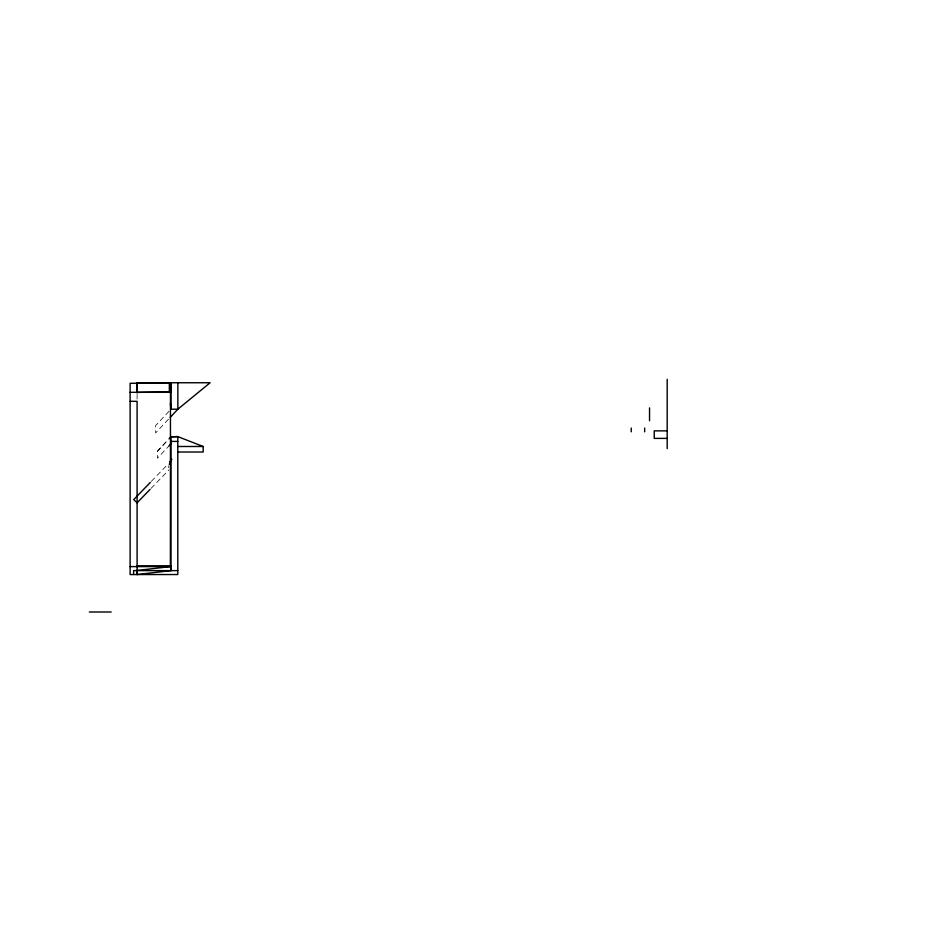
<?xml version="1.0" encoding="UTF-8"?>
<svg xmlns="http://www.w3.org/2000/svg" width="939" height="939" viewBox="0 0 939 939"><rect width="100%" height="100%" fill="white"/><g stroke="black" fill="none" stroke-linecap="round" stroke-linejoin="round"><path stroke-width="0.7" stroke-dasharray="4.7 3.52" d="M169.971 444.91L157.412 458.173L157.412 451.236L168.034 439.745M169.032 411.247L155.639 425.543L155.639 432.938L169.161 418.489M157.412 451.236L168.034 439.886M151.32 481.39L167.588 464.559L167.588 465.697M151.038 488.409L168.95 469.864M168.762 465.697L168.762 467.81M137.094 394.392L137.094 399.415"/><path stroke-width="1.41" d="M169.302 464.371L170.945 460.356M169.783 461.8L171.849 459.218M170.135 417.456L177.858 409.204L210.101 382.748L137.094 382.748M169.008 438.853L170.945 436.788L177.788 436.612L203.176 446.495L203.176 452.023L177.788 452.023M169.008 445.931L170.945 443.889M150.31 482.446L133.749 499.583L137.094 502.823L150.04 489.442M170.945 570.619L170.475 566.604L136.636 570.513L137.094 574.539L170.945 570.619L170.945 436.365M137.094 392.995L137.094 383.3L137.247 392.408L171.086 391.856L170.945 382.748L130.122 383.3L130.122 574.539L177.788 574.539L177.788 436.612L171.109 436.776M170.945 391.892L169.337 391.892L169.337 382.748M130.028 392.302L170.475 392.302L170.382 566.604M130.122 401.317L137.094 401.317L137.094 574.539M170.405 403.43L170.945 409.204L177.858 409.204L177.858 382.748M667.195 430.86L654.237 430.86L654.237 438.384L667.195 438.384M170.945 441.424L177.788 441.424M177.788 446.495L203.176 446.495M137.094 565.865L170.945 565.865M130.028 566.604L170.475 566.604M177.788 570.619L133.608 570.619L133.608 574.539M89.287 612.005L111.178 612.005M667.195 379.309L667.195 448.619M649.542 407.89L649.542 420.754M644.659 428.055L644.659 431.823M631.231 428.055L631.231 431.823M170.945 382.748L170.945 409.204"/></g></svg>
